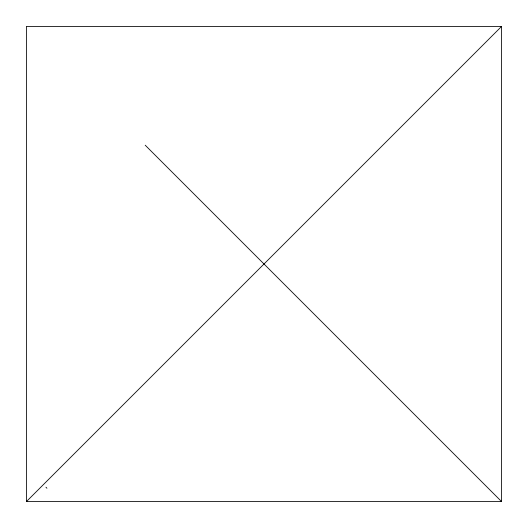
<?xml version="1.0" encoding="UTF-8"?>
<svg xmlns="http://www.w3.org/2000/svg" width="528" height="528" viewBox="0 0 528 528"><rect width="100%" height="100%" fill="white"/><g stroke="black" fill="none" stroke-linecap="round" stroke-linejoin="round"><path stroke-width="0.79" d="M26.4 501.6L501.6 26.4L501.6 501.6L26.4 501.6L26.4 26.4L501.6 26.4M145.2 145.2L501.6 501.6M45.956 487.205L46.926 488.255"/></g></svg>
